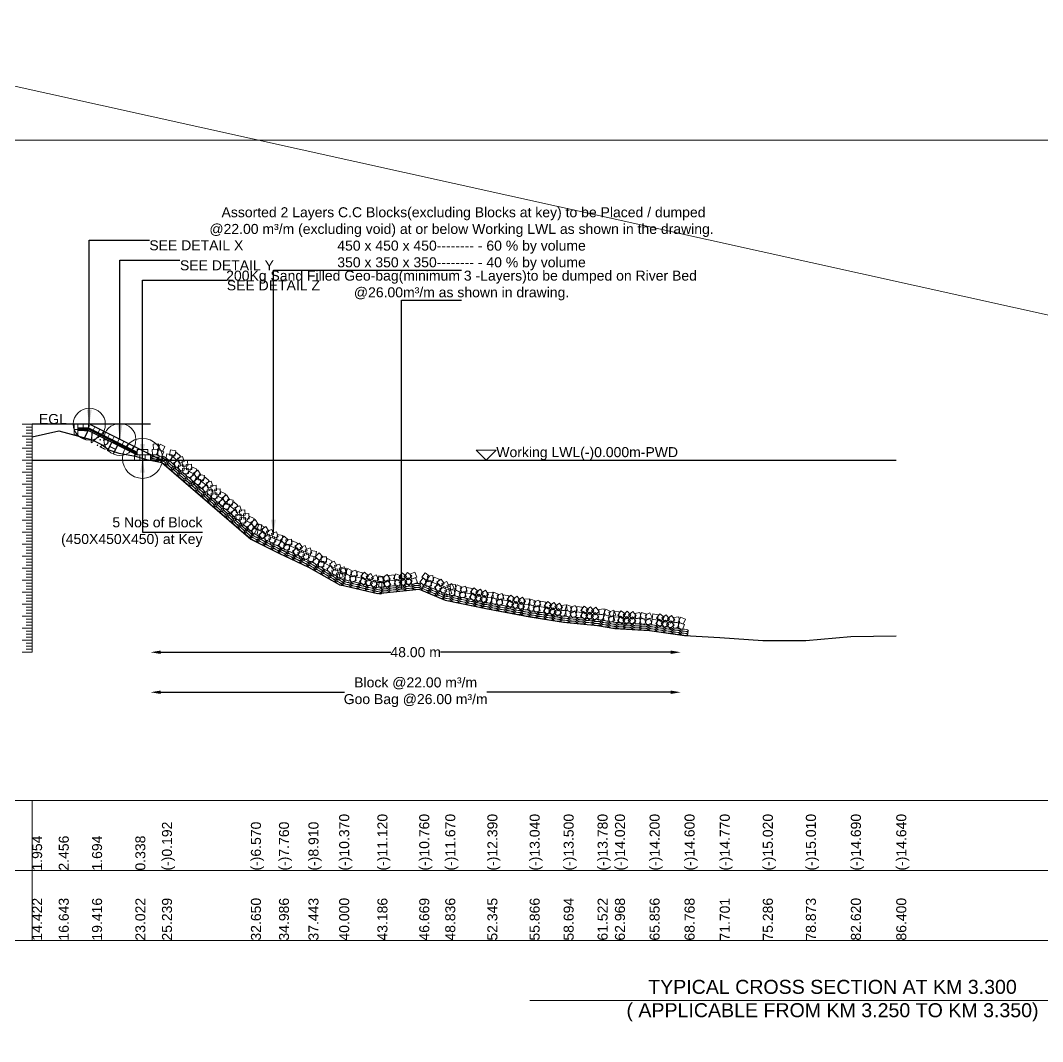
# Model space of a CAD drawing. Header units: inches. Extents: x 66615 to 414904, y -29123 to 90068.
# Drawn here: x 325503 to 330611, y 27950 to 33054 of the extents above; entities that cross this region are included whole.
import ezdxf

# ---------------------------------------------------------------- set-up
doc = ezdxf.new("R2010")
doc.units = ezdxf.units.IN
doc.header["$LTSCALE"] = 7
doc.header["$MEASUREMENT"] = 0
doc.header["$PDMODE"] = 3
for name, color, linetype, lineweight in [('Cross section Data Border', 7, 'Continuous', 9), ('Cross Section Labels', 7, 'Continuous', 9), ('Existing_Bed_Level for Xsection', 7, 'Continuous', 25), ('Long Section Labels', 7, 'Continuous', 9)]:
    doc.layers.add(name, color=color, linetype=linetype, lineweight=lineweight)
doc.styles.get("Standard").update_dxf_attribs({"font": 'arial.ttf'})
doc.dimstyles.new('Appron Lebeling Style', dxfattribs={"dimtxt": 50, "dimasz": 50, "dimexe": 0.18, "dimexo": 0.0625, "dimgap": 0.09, "dimtad": 0, "dimtih": 1, "dimtoh": 1, "dimdec": 4, "dimzin": 0, "dimdsep": 46, "dimtxsty": 'Standard', "dimcen": 0.09, "dimse1": 1, "dimse2": 1, "dimadec": 0, "dimazin": 0, "dimtfac": 1, "dimtdec": 4, "dimtofl": 0, "dimtmove": 0, "dimatfit": 3, "dimfxl": 1, "dimtolj": 1, "dimtzin": 0, "dimarcsym": 0})
doc.dimstyles.get("Standard").update_dxf_attribs({"dimtxt": 0.18, "dimasz": 0.18, "dimexe": 0.18, "dimexo": 0.0625, "dimgap": 0.09, "dimtad": 0, "dimtih": 1, "dimtoh": 1, "dimdec": 4, "dimzin": 0, "dimdsep": 46, "dimtxsty": 'Standard', "dimcen": 0.09, "dimadec": 0, "dimazin": 0, "dimtfac": 1, "dimtdec": 4, "dimtofl": 0, "dimtmove": 0, "dimatfit": 3, "dimfxl": 1, "dimtolj": 1, "dimtzin": 0, "dimarcsym": 0})

# ---------------------------------------------------------------- blocks, each defined once
blk = doc.blocks.new('*D25')
at = {"layer": 'Cross Section Labels', "color": 0, "lineweight": -2, "transparency": 16777216}
for p, q in [((326202.9, 29896.1), (327354.2, 29896.1)), ((328752.7, 29896.1), (327601.4, 29896.1))]:
    blk.add_line(p, q, dxfattribs=at)
at = {"layer": 'Cross Section Labels', "color": 0, "transparency": 16777216}
for points in [[(326202.9, 29904.4), (326202.9, 29887.7), (326152.9, 29896.1)], [(328752.7, 29904.4), (328752.7, 29887.7), (328802.7, 29896.1)]]:
    blk.add_solid(points, dxfattribs=at)
at = {"layer": 'Defpoints', "color": 0, "transparency": 16777216}
for p in [(326152.9, 30856.1), (328802.7, 29982.7), (328802.7, 29896.1)]:
    blk.add_point(p, dxfattribs=at)
at = {"layer": 'Cross Section Labels', "color": 0, "transparency": 16777216, "insert": (327477.8, 29896.1), "char_height": 50, "attachment_point": 5}
blk.add_mtext('\\A1;48.00 m', dxfattribs=at)
blk = doc.blocks.new('*D26')
at = {"layer": 'Cross Section Labels', "color": 0, "lineweight": -2, "transparency": 16777216}
for p, q in [((326202.9, 29696.1), (327122.2, 29696.1)), ((328752.7, 29696.1), (327833.4, 29696.1))]:
    blk.add_line(p, q, dxfattribs=at)
at = {"layer": 'Cross Section Labels', "color": 0, "transparency": 16777216}
for points in [[(326202.9, 29704.4), (326202.9, 29687.7), (326152.9, 29696.1)], [(328752.7, 29704.4), (328752.7, 29687.7), (328802.7, 29696.1)]]:
    blk.add_solid(points, dxfattribs=at)
at = {"layer": 'Defpoints', "color": 0, "transparency": 16777216}
for p in [(326152.9, 30856.1), (328802.7, 29982.7), (328802.7, 29696.1)]:
    blk.add_point(p, dxfattribs=at)
at = {"layer": 'Cross Section Labels', "color": 0, "transparency": 16777216, "insert": (327477.8, 29696.1), "char_height": 50, "attachment_point": 5}
blk.add_mtext('\\A1;Block @22.00 m³/m ^JGoo Bag @26.00 m³/m ', dxfattribs=at)

msp = doc.modelspace()

# ---------------------------------------------------------------- linework, layer by layer
at = {"layer": 'Cross section Data Border'}
msp.add_lwpolyline([(324660.9187, 29154.87399), (330815.55966, 29154.87399), (330815.55966, 28454.87399), (324660.9187, 28454.87399)], close=True, dxfattribs=at)
for points in [[(325560.9187, 29154.87399), (325560.9187, 28454.87399)], [(324660.9187, 28804.87399), (330815.55966, 28804.87399)]]:
    msp.add_lwpolyline(points, dxfattribs=at)
at = {"layer": 'Cross Section Labels'}
for points in [[(324560.9187, 32454.87399), (334560.9187, 32454.87399), (334560.9187, 25383.87399), (324560.9187, 25383.87399)], [(327830.92939, 30856.07399), (327880.92939, 30906.07399), (327780.92939, 30906.07399)]]:
    msp.add_lwpolyline(points, close=True, dxfattribs=at)
msp.add_lwpolyline([(328048.9187, 28154.87399), (329560.9187, 28154.87399), (331072.9187, 28154.87399)], dxfattribs=at)
for centre, radius in [((325846.92939, 31036.07399), 80), ((325999.92939, 30959.57399), 80), ((326112.42939, 30865.07399), 100)]:
    msp.add_circle(centre, radius, dxfattribs=at)
at = {"layer": 'Existing_Bed_Level for Xsection'}
for points in [[(326152.92939, 31036.07399), (325560.9187, 31036.07399)], [(326206.92939, 30856.07399), (325850.73001, 31034.17368), (325846.92939, 31036.07399), (325842.68017, 31036.07399), (325788.68017, 31036.07399)], [(325788.68017, 31018.07399), (325842.68017, 31018.07399), (326085.42939, 30896.69938)], [(325788.68017, 31012.07399), (325841.26376, 31012.07399), (326085.42939, 30889.99118)], [(325788.68017, 31006.07399), (325839.84735, 31006.07399), (326085.42939, 30883.28297)], [(325560.9187, 30973.31399), (325694.18541, 31003.43399), (325860.57566, 30957.71399), (325910.4938, 30933.35399), (325944.10552, 30906.95399), (325993.58485, 30891.35399), (326076.89013, 30876.35399), (326126.80965, 30861.35399), (326209.91793, 30844.55399), (326654.56572, 30461.87399), (326794.72908, 30390.47399), (326942.18382, 30321.47399), (327095.58639, 30233.87399), (327286.72514, 30188.87399), (327495.72925, 30210.47399), (327625.7741, 30155.87399), (327836.28695, 30112.67399), (328047.54105, 30073.67399), (328217.23374, 30046.07399), (328386.92761, 30029.27399), (328473.68115, 30014.87399), (328646.94059, 30004.07399), (328821.64989, 29980.07399), (328997.63242, 29969.87399), (329212.75365, 29954.87399), (329427.98536, 29955.47399), (329652.76301, 29974.67399), (329879.60028, 29977.67399)], [(325560.9187, 30856.07399), (329879.60028, 30856.07399)]]:
    msp.add_lwpolyline(points, dxfattribs=at)
at = {"layer": 'Long Section Labels'}
msp.add_line((66615.45744, 90067.95473), (414903.83709, 12914.81126), dxfattribs=at)
for points in [[(325560.9187, 31036.07399), (325510.9187, 31036.07399)], [(325560.9187, 31021.07399), (325530.9187, 31021.07399)], [(325560.9187, 31006.07399), (325530.9187, 31006.07399)], [(325560.9187, 29896.07399), (325560.9187, 29956.07399), (325560.9187, 30016.07399), (325560.9187, 30076.07399), (325560.9187, 30136.07399), (325560.9187, 30196.07399), (325560.9187, 30256.07399), (325560.9187, 30316.07399), (325560.9187, 30376.07399), (325560.9187, 30436.07399), (325560.9187, 30496.07399), (325560.9187, 30556.07399), (325560.9187, 30616.07399), (325560.9187, 30676.07399), (325560.9187, 30736.07399), (325560.9187, 30796.07399), (325560.9187, 30856.07399), (325560.9187, 30916.07399), (325560.9187, 30976.07399), (325560.9187, 31036.07399)], [(325560.9187, 30976.07399), (325510.9187, 30976.07399)], [(325560.9187, 30991.07399), (325530.9187, 30991.07399)], [(325560.9187, 30961.07399), (325530.9187, 30961.07399)], [(325560.9187, 30916.07399), (325510.9187, 30916.07399)], [(325560.9187, 30946.07399), (325530.9187, 30946.07399)], [(325560.9187, 30931.07399), (325530.9187, 30931.07399)], [(325560.9187, 30856.07399), (325510.9187, 30856.07399)], [(325560.9187, 30901.07399), (325530.9187, 30901.07399)], [(325560.9187, 30886.07399), (325530.9187, 30886.07399)], [(325560.9187, 30871.07399), (325530.9187, 30871.07399)], [(325560.9187, 30841.07399), (325530.9187, 30841.07399)], [(325560.9187, 30826.07399), (325530.9187, 30826.07399)], [(325560.9187, 30811.07399), (325530.9187, 30811.07399)], [(325560.9187, 30796.07399), (325510.9187, 30796.07399)], [(325560.9187, 30781.07399), (325530.9187, 30781.07399)], [(325560.9187, 30766.07399), (325530.9187, 30766.07399)], [(325560.9187, 30751.07399), (325530.9187, 30751.07399)], [(325560.9187, 30736.07399), (325510.9187, 30736.07399)], [(325560.9187, 30721.07399), (325530.9187, 30721.07399)], [(325560.9187, 30706.07399), (325530.9187, 30706.07399)], [(325560.9187, 30676.07399), (325510.9187, 30676.07399)], [(325560.9187, 30691.07399), (325530.9187, 30691.07399)], [(325560.9187, 30661.07399), (325530.9187, 30661.07399)], [(325560.9187, 30616.07399), (325510.9187, 30616.07399)], [(325560.9187, 30646.07399), (325530.9187, 30646.07399)], [(325560.9187, 30631.07399), (325530.9187, 30631.07399)], [(325560.9187, 30601.07399), (325530.9187, 30601.07399)], [(325560.9187, 30556.07399), (325510.9187, 30556.07399)], [(325560.9187, 30586.07399), (325530.9187, 30586.07399)], [(325560.9187, 30571.07399), (325530.9187, 30571.07399)], [(325560.9187, 30496.07399), (325510.9187, 30496.07399)], [(325560.9187, 30541.07399), (325530.9187, 30541.07399)], [(325560.9187, 30526.07399), (325530.9187, 30526.07399)], [(325560.9187, 30511.07399), (325530.9187, 30511.07399)], [(325560.9187, 30481.07399), (325530.9187, 30481.07399)], [(325560.9187, 30466.07399), (325530.9187, 30466.07399)], [(325560.9187, 30451.07399), (325530.9187, 30451.07399)], [(325560.9187, 30436.07399), (325510.9187, 30436.07399)], [(325560.9187, 30421.07399), (325530.9187, 30421.07399)], [(325560.9187, 30406.07399), (325530.9187, 30406.07399)], [(325560.9187, 30376.07399), (325510.9187, 30376.07399)], [(325560.9187, 30391.07399), (325530.9187, 30391.07399)], [(325560.9187, 30361.07399), (325530.9187, 30361.07399)], [(325560.9187, 30346.07399), (325530.9187, 30346.07399)], [(325560.9187, 30316.07399), (325510.9187, 30316.07399)], [(325560.9187, 30331.07399), (325530.9187, 30331.07399)], [(325560.9187, 30301.07399), (325530.9187, 30301.07399)], [(325560.9187, 30256.07399), (325510.9187, 30256.07399)], [(325560.9187, 30286.07399), (325530.9187, 30286.07399)], [(325560.9187, 30271.07399), (325530.9187, 30271.07399)], [(325560.9187, 30241.07399), (325530.9187, 30241.07399)], [(325560.9187, 30196.07399), (325510.9187, 30196.07399)], [(325560.9187, 30226.07399), (325530.9187, 30226.07399)], [(325560.9187, 30211.07399), (325530.9187, 30211.07399)], [(325560.9187, 30181.07399), (325530.9187, 30181.07399)], [(325560.9187, 30166.07399), (325530.9187, 30166.07399)], [(325560.9187, 30151.07399), (325530.9187, 30151.07399)], [(325560.9187, 30136.07399), (325510.9187, 30136.07399)], [(325560.9187, 30121.07399), (325530.9187, 30121.07399)], [(325560.9187, 30106.07399), (325530.9187, 30106.07399)], [(325560.9187, 30091.07399), (325530.9187, 30091.07399)], [(325560.9187, 30076.07399), (325510.9187, 30076.07399)], [(325560.9187, 30061.07399), (325530.9187, 30061.07399)], [(325560.9187, 30046.07399), (325530.9187, 30046.07399)], [(325560.9187, 30016.07399), (325510.9187, 30016.07399)], [(325560.9187, 30031.07399), (325530.9187, 30031.07399)], [(325560.9187, 30001.07399), (325530.9187, 30001.07399)], [(325560.9187, 29986.07399), (325530.9187, 29986.07399)], [(325560.9187, 29956.07399), (325510.9187, 29956.07399)], [(325560.9187, 29971.07399), (325530.9187, 29971.07399)], [(325560.9187, 29941.07399), (325530.9187, 29941.07399)], [(325560.9187, 29896.07399), (325510.9187, 29896.07399)], [(325560.9187, 29926.07399), (325530.9187, 29926.07399)], [(325560.9187, 29911.07399), (325530.9187, 29911.07399)]]:
    msp.add_lwpolyline(points, dxfattribs=at)
for points in [[(325788.68017, 31036.07399), (325770.68017, 31036.07399), (325770.68017, 31009.07399), (325788.68017, 31009.07399)], [(325788.68017, 31009.07399), (325770.68017, 31009.07399), (325770.68017, 30982.07399), (325788.68017, 30982.07399)], [(325815.68017, 31036.07399), (325788.68017, 31036.07399), (325788.68017, 31018.07399), (325815.68017, 31018.07399)], [(325842.68017, 31036.07399), (325815.68017, 31036.07399), (325815.68017, 31018.07399), (325842.68017, 31018.07399)], [(325874.87955, 31022.09892), (325850.73001, 31034.17368), (325842.68017, 31018.07399), (325866.8297, 31005.99923)], [(325899.02908, 31010.02415), (325874.87955, 31022.09892), (325866.8297, 31005.99923), (325890.97924, 30993.92446)], [(325923.17862, 30997.94938), (325899.02908, 31010.02415), (325890.97924, 30993.92446), (325915.12877, 30981.84969)], [(325947.32815, 30985.87461), (325923.17862, 30997.94938), (325915.12877, 30981.84969), (325939.27831, 30969.77493)], [(325971.47768, 30973.79985), (325947.32815, 30985.87461), (325939.27831, 30969.77493), (325963.42784, 30957.70016)], [(325995.62722, 30961.72508), (325971.47768, 30973.79985), (325963.42784, 30957.70016), (325987.57737, 30945.62539)], [(326019.77675, 30949.65031), (325995.62722, 30961.72508), (325987.57737, 30945.62539), (326011.72691, 30933.55062)], [(326043.92629, 30937.57555), (326019.77675, 30949.65031), (326011.72691, 30933.55062), (326035.87644, 30921.47586)], [(326068.07582, 30925.50078), (326043.92629, 30937.57555), (326035.87644, 30921.47586), (326060.02598, 30909.40109)], [(326092.22536, 30913.42601), (326068.07582, 30925.50078), (326060.02598, 30909.40109), (326084.17551, 30897.32632)], [(326112.42939, 30910.07399), (326085.42939, 30910.07399), (326085.42939, 30883.07399), (326112.42939, 30883.07399)], [(326139.42939, 30910.07399), (326112.42939, 30910.07399), (326112.42939, 30883.07399), (326139.42939, 30883.07399)], [(326187.52948, 30910.94218), (326160.58227, 30909.25465), (326162.2698, 30882.30743), (326189.21701, 30883.99497)], [(326192.87921, 30937.40688), (326165.932, 30935.71935), (326167.61953, 30908.77213), (326194.56674, 30910.45967)], [(326219.46323, 30897.3521), (326195.28731, 30909.37396), (326183.26545, 30885.19805), (326207.44136, 30873.17619)], [(326224.81296, 30923.8168), (326200.63704, 30935.83866), (326188.61518, 30911.66275), (326212.79109, 30899.64089)], [(326279.17237, 30903.08392), (326252.64628, 30908.12044), (326247.60977, 30881.59434), (326274.13586, 30876.55783)], [(326098.92939, 30883.07399), (326071.92939, 30883.07399), (326071.92939, 30856.07399), (326098.92939, 30856.07399)], [(326125.92939, 30883.07399), (326098.92939, 30883.07399), (326098.92939, 30856.07399), (326125.92939, 30856.07399)], [(326152.92939, 30883.07399), (326125.92939, 30883.07399), (326125.92939, 30856.07399), (326152.92939, 30856.07399)], [(326261.55983, 30882.61936), (326235.03374, 30887.65587), (326229.99722, 30861.12978), (326256.52332, 30856.09327)], [(326285.28164, 30855.68804), (326264.81708, 30873.30058), (326247.20454, 30852.83602), (326267.6691, 30835.22348)], [(326302.89418, 30876.1526), (326282.42962, 30893.76514), (326264.81708, 30873.30058), (326285.28164, 30855.68804)], [(326303.91348, 30828.37547), (326294.98167, 30853.85532), (326269.50182, 30844.9235), (326278.43364, 30819.44365)], [(326321.52603, 30848.84003), (326312.59421, 30874.31988), (326287.11436, 30865.38806), (326296.04618, 30839.90821)], [(326337.24447, 30853.96717), (326310.31909, 30851.96121), (326312.32505, 30825.03583), (326339.25043, 30827.04179)], [(326319.63192, 30833.50261), (326292.70654, 30831.49665), (326294.7125, 30804.57127), (326321.63788, 30806.57723)], [(326342.11236, 30788.97621), (326340.08496, 30815.89999), (326313.16119, 30813.87258), (326315.18859, 30786.94881)], [(326366.12082, 30790.12043), (326341.79276, 30801.83134), (326330.08185, 30777.50328), (326354.40991, 30765.79237)], [(326359.72491, 30809.44077), (326357.6975, 30836.36455), (326330.77373, 30834.33715), (326332.80113, 30807.41337)], [(326383.73337, 30810.58499), (326359.40531, 30822.2959), (326347.69439, 30797.96784), (326372.02245, 30786.25693)], [(326404.93664, 30783.10999), (326389.73233, 30805.42207), (326367.42025, 30790.21776), (326382.62456, 30767.90568)], [(326387.32409, 30762.64543), (326372.11978, 30784.95751), (326349.8077, 30769.75319), (326365.01201, 30747.44111)], [(326404.81176, 30759.33155), (326378.28567, 30764.36807), (326373.24916, 30737.84198), (326399.77525, 30732.80546)], [(326428.53358, 30732.40023), (326408.06901, 30750.01277), (326390.45647, 30729.54821), (326410.92103, 30711.93567)], [(326422.42431, 30779.79612), (326395.89822, 30784.83263), (326390.8617, 30758.30654), (326417.38779, 30753.27003)], [(326446.14612, 30752.86479), (326425.68156, 30770.47734), (326408.06901, 30750.01277), (326428.53358, 30732.40023)], [(326464.77796, 30725.55223), (326455.84614, 30751.03207), (326430.3663, 30742.10026), (326439.29811, 30716.62041)], [(326447.16542, 30705.08766), (326438.2336, 30730.56751), (326412.75375, 30721.63569), (326421.68557, 30696.15585)], [(326462.88386, 30710.21481), (326435.95848, 30708.20884), (326437.96444, 30681.28346), (326464.88982, 30683.28942)], [(326480.4964, 30730.67937), (326453.57102, 30728.67341), (326455.57698, 30701.74803), (326482.50236, 30703.75399)], [(326502.97684, 30686.15297), (326500.94944, 30713.07674), (326474.02567, 30711.04934), (326476.05307, 30684.12556)], [(326526.9853, 30687.29718), (326502.65724, 30699.0081), (326490.94633, 30674.68004), (326515.27439, 30662.96912)], [(326485.3643, 30665.6884), (326483.3369, 30692.61218), (326456.41312, 30690.58478), (326458.44052, 30663.661)], [(326509.37276, 30666.83262), (326485.0447, 30678.54353), (326473.33379, 30654.21547), (326497.66185, 30642.50456)], [(326530.57603, 30639.35762), (326515.37172, 30661.6697), (326493.05964, 30646.46539), (326508.26395, 30624.15331)], [(326548.18857, 30659.82218), (326532.98426, 30682.13426), (326510.67218, 30666.92995), (326525.87649, 30644.61787)], [(326565.67624, 30656.50831), (326539.15015, 30661.54482), (326534.11364, 30635.01873), (326560.63973, 30629.98222)], [(326548.0637, 30636.04375), (326521.53761, 30641.08026), (326516.50109, 30614.55417), (326543.02719, 30609.51766)], [(326571.78551, 30609.11243), (326551.32095, 30626.72497), (326533.70841, 30606.26041), (326554.17297, 30588.64786)], [(326589.39806, 30629.57699), (326568.93349, 30647.18953), (326551.32095, 30626.72497), (326571.78551, 30609.11243)], [(326590.41735, 30581.79986), (326581.48554, 30607.2797), (326556.00569, 30598.34789), (326564.93751, 30572.86804)], [(326608.0299, 30602.26442), (326599.09808, 30627.74427), (326573.61823, 30618.81245), (326582.55005, 30593.3326)], [(326623.74834, 30607.39156), (326596.82296, 30605.3856), (326598.82892, 30578.46022), (326625.7543, 30580.46618)], [(326606.13579, 30586.927), (326579.21041, 30584.92104), (326581.21637, 30557.99566), (326608.14175, 30560.00162)], [(326628.61623, 30542.4006), (326626.58883, 30569.32437), (326599.66506, 30567.29697), (326601.69246, 30540.3732)], [(326652.62469, 30543.54482), (326628.29663, 30555.25573), (326616.58572, 30530.92767), (326640.91378, 30519.21675)], [(326646.22878, 30562.86516), (326644.20138, 30589.78894), (326617.2776, 30587.76153), (326619.305, 30560.83776)], [(326670.23724, 30564.00938), (326645.90918, 30575.72029), (326634.19826, 30551.39223), (326658.52633, 30539.68132)], [(326691.44051, 30536.53438), (326676.2362, 30558.84646), (326653.92412, 30543.64214), (326669.12843, 30521.33006)], [(326673.82796, 30516.06981), (326658.62365, 30538.38189), (326636.31157, 30523.17758), (326651.51589, 30500.8655)], [(326691.31563, 30512.75594), (326664.78954, 30517.79246), (326659.75303, 30491.26636), (326686.27912, 30486.22985)], [(326707.63016, 30499.48553), (326683.57182, 30511.74098), (326671.31636, 30487.68264), (326695.3747, 30475.42719)], [(326708.92818, 30533.22051), (326682.40209, 30538.25702), (326677.36557, 30511.73093), (326703.89166, 30506.69441)], [(326719.88561, 30523.54387), (326695.82727, 30535.79933), (326683.57182, 30511.74098), (326707.63016, 30499.48553)], [(326732.20903, 30477.37216), (326717.48807, 30500.00606), (326694.85417, 30485.2851), (326709.57514, 30462.6512)], [(326744.46449, 30501.43051), (326729.74352, 30524.0644), (326707.10963, 30509.34344), (326721.83059, 30486.70954)], [(326758.51809, 30510.13988), (326732.83703, 30501.80421), (326741.17271, 30476.12315), (326766.85376, 30484.45883)], [(326790.91901, 30472.21692), (326782.56288, 30497.89133), (326756.88848, 30489.5352), (326765.2446, 30463.8608)], [(326746.26263, 30486.08154), (326720.58158, 30477.74586), (326728.91726, 30452.06481), (326754.59831, 30460.40049)], [(326778.66355, 30448.15858), (326770.30743, 30473.83299), (326744.63302, 30465.47686), (326752.98915, 30439.80246)], [(326801.71535, 30454.96519), (326775.30371, 30460.57099), (326769.6979, 30434.15935), (326796.10955, 30428.55354)], [(326813.97081, 30479.02353), (326787.55916, 30484.62933), (326781.95336, 30458.21769), (326808.365, 30452.61188)], [(326828.83079, 30433.30399), (326808.76779, 30451.37264), (326790.69915, 30431.30963), (326810.76215, 30413.24099)], [(326841.08625, 30457.36234), (326821.02324, 30475.43098), (326802.9546, 30455.36797), (326823.01761, 30437.29933)], [(326856.55544, 30460.39949), (326829.65367, 30458.09844), (326831.95472, 30431.19667), (326858.85649, 30433.49772)], [(326886.65932, 30440.86036), (326862.20432, 30452.30384), (326850.76084, 30427.84884), (326875.21584, 30416.40537)], [(326845.11197, 30435.94449), (326818.2102, 30433.64344), (326820.51125, 30406.74167), (326847.41302, 30409.04272)], [(326875.21584, 30416.40537), (326850.76084, 30427.84884), (326839.31737, 30403.39385), (326863.77236, 30391.95037)], [(326900.52097, 30395.12692), (326885.05081, 30417.2555), (326862.92223, 30401.78534), (326878.39239, 30379.65676)], [(326911.96445, 30419.58192), (326896.49428, 30441.7105), (326874.3657, 30426.24034), (326889.83587, 30404.11176)], [(326914.27524, 30404.30173), (326888.88753, 30395.1113), (326898.07795, 30369.72359), (326923.46567, 30378.91401)], [(326925.71872, 30428.75672), (326900.331, 30419.5663), (326909.52143, 30394.17858), (326934.90914, 30403.36901)], [(326947.92711, 30367.48431), (326938.71647, 30392.8647), (326913.33608, 30383.65405), (326922.54672, 30358.27367)], [(326959.37058, 30391.9393), (326950.15994, 30417.31969), (326924.77956, 30408.10905), (326933.9902, 30382.72866)], [(326982.18169, 30399.51353), (326955.59724, 30404.23232), (326950.87844, 30377.64788), (326977.46289, 30372.92908)], [(326970.73821, 30375.05853), (326944.15376, 30379.77733), (326939.43497, 30353.19288), (326966.01942, 30348.47408)], [(327001.0411, 30349.63653), (326981.86274, 30368.64154), (326962.85773, 30349.46318), (326982.0361, 30330.45817)], [(327014.4301, 30373.08296), (326995.25174, 30392.08796), (326976.24673, 30372.9096), (326995.4251, 30353.90459)], [(327018.83981, 30349.71666), (326991.84004, 30349.60483), (326991.95187, 30322.60506), (327018.95164, 30322.71689)], [(327032.22881, 30373.16308), (327005.22904, 30373.05125), (327005.34087, 30346.05148), (327032.34064, 30346.16331)], [(327060.64897, 30351.247), (327037.20255, 30364.63599), (327023.81355, 30341.18957), (327047.25997, 30327.80057)], [(327084.14515, 30327.98648), (327070.52049, 30351.29675), (327047.21022, 30337.67209), (327060.83488, 30314.36182)], [(327047.25997, 30327.80057), (327023.81355, 30341.18957), (327010.42455, 30317.74315), (327033.87098, 30304.35415)], [(327070.75615, 30304.54006), (327057.13149, 30327.85033), (327033.82122, 30314.22567), (327047.44588, 30290.9154)], [(327085.20916, 30312.56922), (327059.15976, 30305.46792), (327066.26106, 30279.41851), (327092.31046, 30286.51981)], [(327098.59816, 30336.01564), (327072.54875, 30328.91434), (327079.65006, 30302.86493), (327105.69946, 30309.96624)], [(327115.76443, 30273.14402), (327108.64238, 30299.18776), (327082.59864, 30292.06572), (327089.72068, 30266.02197)], [(327129.15342, 30296.59044), (327122.03138, 30322.63418), (327095.98764, 30315.51214), (327103.10968, 30289.4684)], [(327130.75657, 30315.62579), (327103.76935, 30314.79488), (327104.60027, 30287.80767), (327131.58748, 30288.63858)], [(327162.24263, 30301.02845), (327138.46068, 30313.812), (327125.67713, 30290.03006), (327149.45907, 30277.24651)], [(327179.28737, 30306.15456), (327153.42857, 30298.38782), (327161.19531, 30272.52901), (327187.05411, 30280.29575)], [(327212.75727, 30293.20131), (327186.47581, 30299.38878), (327180.28833, 30273.10732), (327206.56979, 30266.91985)], [(327241.88687, 30277.56198), (327222.20912, 30296.04944), (327203.72166, 30276.37169), (327223.39941, 30257.88423)], [(327410.3456, 30292.32209), (327393.30917, 30271.37549), (327414.25576, 30254.33905), (327431.2922, 30275.28565)], [(327458.14759, 30278.07636), (327437.18744, 30295.09611), (327420.16769, 30274.13596), (327441.12784, 30257.11621)], [(327473.80677, 30296.3111), (327448.58525, 30286.67393), (327458.22242, 30261.45241), (327483.44394, 30271.08958)], [(327546.32034, 30276.69512), (327524.98236, 30293.23871), (327508.43877, 30271.90073), (327529.77675, 30255.35714)], [(327124.56909, 30289.34433), (327097.58188, 30288.51342), (327098.4128, 30261.5262), (327125.40001, 30262.35712)], [(327156.05515, 30274.74699), (327132.27321, 30287.53054), (327119.48966, 30263.7486), (327143.2716, 30250.96505)], [(327173.0999, 30279.8731), (327147.2411, 30272.10636), (327155.00784, 30246.24755), (327180.86664, 30254.01429)], [(327206.56979, 30266.91985), (327180.28833, 30273.10732), (327174.10086, 30246.82586), (327200.38232, 30240.63838)], [(327235.69939, 30251.28052), (327216.02164, 30269.76798), (327197.53418, 30250.09023), (327217.21193, 30231.60277)], [(327247.28085, 30263.07996), (327224.31619, 30248.88051), (327238.51565, 30225.91585), (327261.48031, 30240.1153)], [(327253.46833, 30289.36142), (327230.50367, 30275.16197), (327244.70312, 30252.19731), (327267.66778, 30266.39676)], [(327287.76525, 30233.94263), (327273.54751, 30256.89597), (327250.59417, 30242.67824), (327264.81191, 30219.72489)], [(327293.95272, 30260.22409), (327279.73499, 30283.17743), (327256.78164, 30268.9597), (327270.99938, 30246.00635)], [(327308.53932, 30246.03203), (327281.55211, 30245.20111), (327282.38302, 30218.2139), (327309.37024, 30219.04481)], [(327314.72679, 30272.31349), (327287.73958, 30271.48257), (327288.5705, 30244.49536), (327315.55771, 30245.32627)], [(327320.34024, 30273.42016), (327293.6809, 30277.69558), (327289.40547, 30251.03624), (327316.06482, 30246.76081)], [(327323.11584, 30246.5632), (327296.45649, 30250.83863), (327292.18107, 30224.17928), (327318.84041, 30219.90386)], [(327334.7605, 30283.85359), (327312.88002, 30268.03448), (327328.69913, 30246.15399), (327350.57961, 30261.97311)], [(327337.53609, 30256.99664), (327315.65561, 30241.17752), (327331.47472, 30219.29704), (327353.35521, 30235.11615)], [(327370.62745, 30282.59566), (327343.7705, 30279.82007), (327346.54609, 30252.96311), (327373.40305, 30255.7387)], [(327373.40305, 30255.7387), (327346.54609, 30252.96311), (327349.32168, 30226.10615), (327376.17864, 30228.88175)], [(327403.27532, 30277.37658), (327378.62212, 30288.38657), (327367.61213, 30263.73337), (327392.26533, 30252.72339)], [(327406.05091, 30250.51963), (327381.39771, 30261.52961), (327370.38773, 30236.87641), (327395.04093, 30225.86643)], [(327413.1212, 30265.46513), (327396.08476, 30244.51853), (327417.03135, 30227.4821), (327434.06779, 30248.42869)], [(327460.92318, 30251.21941), (327439.96303, 30268.23916), (327422.94328, 30247.279), (327443.90343, 30230.25925)], [(327476.58236, 30269.45414), (327451.36084, 30259.81697), (327460.99801, 30234.59546), (327486.21953, 30244.23262)], [(327535.86813, 30251.80032), (327514.53015, 30268.34391), (327497.98655, 30247.00593), (327519.32454, 30230.46233)], [(327553.52624, 30254.03448), (327526.73857, 30250.655), (327530.11805, 30223.86734), (327556.90572, 30227.24682)], [(327563.97845, 30278.92929), (327537.19078, 30275.54981), (327540.57027, 30248.76214), (327567.35793, 30252.14162)], [(327584.39046, 30235.72), (327559.49565, 30246.17221), (327549.04344, 30221.2774), (327573.93825, 30210.82519)], [(327594.84267, 30260.6148), (327569.94787, 30271.06701), (327559.49565, 30246.17221), (327584.39046, 30235.72)], [(327620.98186, 30240.36969), (327604.63557, 30261.85919), (327583.14607, 30245.51289), (327599.49237, 30224.02339)], [(327634.35661, 30250.08942), (327609.35843, 30239.88692), (327619.56093, 30214.88874), (327644.55911, 30225.09124)], [(327669.4598, 30214.65305), (327659.2374, 30239.64309), (327634.24735, 30229.42069), (327644.46976, 30204.43064)], [(327610.52965, 30215.47489), (327594.18336, 30236.96439), (327572.69386, 30220.61809), (327589.04015, 30199.12859)], [(327623.9044, 30225.19462), (327598.90622, 30214.99211), (327609.10872, 30189.99394), (327634.1069, 30200.19644)], [(327659.00759, 30189.75824), (327648.78518, 30214.74829), (327623.79514, 30204.52588), (327634.01754, 30179.53584)], [(327672.22517, 30208.24119), (327645.27311, 30206.63303), (327646.88127, 30179.68096), (327673.83334, 30181.28913)], [(327677.65282, 30234.69002), (327650.70076, 30233.08186), (327652.30892, 30206.12979), (327679.26099, 30207.73796)], [(327704.11876, 30194.55713), (327679.97836, 30206.65014), (327667.88535, 30182.50973), (327692.02575, 30170.41672)], [(327709.54641, 30221.00596), (327685.406, 30233.09897), (327673.31299, 30208.95856), (327697.4534, 30196.86555)], [(327721.00873, 30200.17222), (327695.38445, 30191.66363), (327703.89304, 30166.03935), (327729.51732, 30174.54794)], [(327726.43638, 30226.62105), (327700.81209, 30218.11246), (327709.32069, 30192.48818), (327734.94497, 30200.99677)], [(327754.83795, 30188.18873), (327728.38912, 30193.61638), (327722.96148, 30167.16754), (327749.41031, 30161.7399)], [(327760.2656, 30214.63756), (327733.81677, 30220.06521), (327728.38912, 30193.61638), (327754.83795, 30188.18873)], [(327784.40608, 30173.39522), (327764.20382, 30191.30802), (327746.29101, 30171.10576), (327766.49328, 30153.19296)], [(327789.83373, 30199.84405), (327769.63146, 30217.75685), (327751.71866, 30197.55459), (327771.92093, 30179.64179)], [(327801.0704, 30211.97229), (327778.52441, 30197.11704), (327793.37965, 30174.57105), (327815.92564, 30189.4263)], [(327842.37753, 30184.01355), (327827.50433, 30206.5477), (327804.97018, 30191.6745), (327819.84338, 30169.14035)], [(327862.79464, 30196.69649), (327835.84257, 30195.08833), (327837.45074, 30168.13626), (327864.4028, 30169.74443)], [(327893.28083, 30184.15757), (327868.90518, 30195.76912), (327857.29363, 30171.39348), (327881.66928, 30159.78193)], [(327910.05603, 30190.10675), (327884.60565, 30181.09131), (327893.6211, 30155.64093), (327919.07148, 30164.65637)], [(327795.64275, 30185.52346), (327773.09676, 30170.66821), (327787.952, 30148.12222), (327810.498, 30162.97747)], [(327836.94988, 30157.56472), (327822.07669, 30180.09887), (327799.54253, 30165.22567), (327814.41573, 30142.69152)], [(327857.36699, 30170.24766), (327830.41492, 30168.6395), (327832.02309, 30141.68743), (327858.97515, 30143.2956)], [(327888.37914, 30157.60624), (327864.00349, 30169.21779), (327852.39194, 30144.84215), (327876.76759, 30133.2306)], [(327905.15434, 30163.55541), (327879.70396, 30154.53997), (327888.71941, 30129.08959), (327914.16979, 30138.10503)], [(327939.21472, 30152.24564), (327912.66339, 30157.14733), (327907.7617, 30130.59599), (327934.31303, 30125.6943)], [(327944.11641, 30178.79697), (327917.56508, 30183.69866), (327912.66339, 30157.14733), (327939.21472, 30152.24564)], [(327969.07061, 30138.04183), (327948.51684, 30155.55019), (327931.00848, 30134.99641), (327951.56226, 30117.48806)], [(327973.9723, 30164.59317), (327953.41853, 30182.10152), (327935.91017, 30161.54775), (327956.46395, 30144.0394)], [(327980.06438, 30150.39068), (327957.81764, 30135.09093), (327973.11739, 30112.84418), (327995.36413, 30128.14394)], [(327984.96607, 30176.94202), (327962.71933, 30161.64226), (327978.01908, 30139.39552), (328000.26582, 30154.69528)], [(328021.91823, 30123.2572), (328006.60076, 30145.49175), (327984.36621, 30130.17429), (327999.68368, 30107.93973)], [(328026.81992, 30149.80854), (328011.50245, 30172.04309), (327989.2679, 30156.72562), (328004.58537, 30134.49107)], [(328046.98131, 30162.89417), (328020.06646, 30160.75145), (328022.20918, 30133.83661), (328049.12403, 30135.97933)], [(328077.50904, 30150.50211), (328052.89138, 30161.59134), (328041.80215, 30136.97369), (328066.41981, 30125.88446)], [(328094.1536, 30156.80758), (328068.90121, 30147.25159), (328078.4572, 30121.9992), (328103.70958, 30131.55519)], [(328128.44736, 30146.22653), (328101.79755, 30150.56104), (328097.46304, 30123.91124), (328124.11285, 30119.57673)], [(328158.59928, 30132.66247), (328137.6769, 30149.72865), (328120.61073, 30128.80627), (328141.5331, 30111.7401)], [(328169.32727, 30145.2429), (328147.41177, 30129.47233), (328163.18234, 30107.55683), (328185.09784, 30123.3274)], [(328211.75009, 30119.0079), (328195.96207, 30140.91083), (328174.05913, 30125.12281), (328189.84715, 30103.21988)], [(328042.07962, 30136.34283), (328015.16477, 30134.20011), (328017.30749, 30107.28527), (328044.22234, 30109.42799)], [(328073.17453, 30123.85231), (328048.55687, 30134.94154), (328037.46764, 30110.32389), (328062.0853, 30099.23466)], [(328089.81909, 30130.15778), (328064.5667, 30120.60179), (328074.12269, 30095.3494), (328099.37507, 30104.90539)], [(328124.11285, 30119.57673), (328097.46304, 30123.91124), (328093.12853, 30097.26143), (328119.77834, 30092.92692)], [(328154.26477, 30106.01267), (328133.34239, 30123.07884), (328116.27622, 30102.15647), (328137.1986, 30085.0903)], [(328164.99276, 30118.59309), (328143.07726, 30102.82252), (328158.84783, 30080.90703), (328180.76333, 30096.6776)], [(328207.41558, 30092.35809), (328191.62756, 30114.26103), (328169.72463, 30098.47301), (328185.51264, 30076.57007)], [(328227.2934, 30105.87059), (328200.43036, 30103.15454), (328203.14641, 30076.29149), (328230.00945, 30079.00755)], [(328231.62791, 30132.52039), (328204.76487, 30129.80434), (328207.48092, 30102.9413), (328234.34396, 30105.65735)], [(328256.67458, 30096.07415), (328231.41184, 30105.60274), (328221.88325, 30080.34), (328247.14599, 30070.81141)], [(328259.33463, 30122.94279), (328234.07189, 30132.47139), (328224.5433, 30107.20865), (328249.80604, 30097.68006)], [(328272.89241, 30103.4078), (328248.28679, 30092.29187), (328259.40272, 30067.68626), (328284.00833, 30078.80219)], [(328275.55245, 30130.27645), (328250.94684, 30119.16052), (328262.06276, 30094.55491), (328286.66838, 30105.67083)], [(328307.78056, 30094.99129), (328280.91191, 30097.65133), (328278.25186, 30070.78268), (328305.12051, 30068.12264)], [(328310.4406, 30121.85993), (328283.57195, 30124.51998), (328280.91191, 30097.65133), (328307.78056, 30094.99129)], [(328338.72145, 30083.33868), (328316.77312, 30099.06353), (328301.04827, 30077.1152), (328322.9966, 30061.39035)], [(328341.38149, 30110.20733), (328319.43316, 30125.93218), (328303.70831, 30103.98385), (328325.65664, 30088.259)], [(328348.642, 30096.56515), (328327.75525, 30079.4554), (328344.865, 30058.56864), (328365.75175, 30075.6784)], [(328351.30205, 30123.43379), (328330.4153, 30106.32404), (328347.52505, 30085.43729), (328368.4118, 30102.54704)], [(328392.6219, 30073.03348), (328375.49552, 30093.9066), (328354.6224, 30076.78022), (328371.74878, 30055.9071)], [(328395.28194, 30099.90213), (328378.15556, 30120.77525), (328357.28244, 30103.64887), (328374.40882, 30082.77575)], [(328415.40887, 30086.01207), (328388.53713, 30083.38341), (328391.16579, 30056.51168), (328418.03753, 30059.14034)], [(328419.83004, 30112.64764), (328392.9583, 30110.01898), (328395.58696, 30083.14724), (328422.4587, 30085.7759)], [(328452.21942, 30100.18238), (328427.63796, 30111.35162), (328416.46871, 30086.77016), (328441.05017, 30075.60092)], [(328468.8844, 30106.43367), (328443.60106, 30096.95987), (328453.07486, 30071.67653), (328478.3582, 30081.15033)], [(328494.73675, 30098.32571), (328467.78905, 30100.00547), (328466.10928, 30073.05778), (328493.05698, 30071.37801)], [(328526.08148, 30087.80765), (328503.57504, 30102.72275), (328488.65994, 30080.2163), (328511.16639, 30065.30121)], [(328535.51377, 30101.38664), (328515.26398, 30083.52757), (328533.12305, 30063.27779), (328553.37283, 30081.13685)], [(328580.32148, 30079.47226), (328562.44629, 30099.70782), (328542.21074, 30081.83263), (328560.08592, 30061.59708)], [(328598.7667, 30094.88294), (328572.30355, 30089.52558), (328577.6609, 30063.06242), (328604.12406, 30068.41978)], [(328632.25912, 30085.7883), (328606.66612, 30094.39054), (328598.06388, 30068.79754), (328623.65688, 30060.1953)], [(328648.19911, 30093.70771), (328624.01464, 30081.70306), (328636.01929, 30057.51859), (328660.20376, 30069.52325)], [(328689.39078, 30083.63707), (328662.64199, 30087.31158), (328658.96748, 30060.56279), (328685.71627, 30056.88828)], [(328719.86874, 30070.82239), (328698.53095, 30087.36623), (328681.98711, 30066.02844), (328703.3249, 30049.4846)], [(328447.79825, 30073.54681), (328423.21679, 30084.71606), (328412.04755, 30060.1346), (328436.629, 30048.96536)], [(328464.46323, 30079.7981), (328439.17989, 30070.3243), (328448.65369, 30045.04097), (328473.93703, 30054.51477)], [(328493.05698, 30071.37801), (328466.10928, 30073.05778), (328464.42952, 30046.11008), (328491.37722, 30044.43031)], [(328524.40172, 30060.85995), (328501.89527, 30075.77505), (328486.98018, 30053.26861), (328509.48662, 30038.35351)], [(328533.834, 30074.43894), (328513.58422, 30056.57988), (328531.44328, 30036.33009), (328551.69307, 30054.18916)], [(328578.64171, 30052.52456), (328560.76653, 30072.76012), (328540.53097, 30054.88494), (328558.40616, 30034.64938)], [(328597.08694, 30067.93524), (328570.62378, 30062.57789), (328575.98114, 30036.11473), (328602.4443, 30041.47209)], [(328630.57935, 30058.8406), (328604.98636, 30067.44284), (328596.38412, 30041.84984), (328621.97711, 30033.2476)], [(328646.51934, 30066.76001), (328622.33488, 30054.75536), (328634.33953, 30030.5709), (328658.52399, 30042.57555)], [(328685.71627, 30056.88828), (328658.96748, 30060.56279), (328655.29297, 30033.81399), (328682.04176, 30030.13948)], [(328716.19423, 30044.0736), (328694.85644, 30060.61744), (328678.3126, 30039.27965), (328699.65039, 30022.73581)], [(328726.60801, 30056.91533), (328705.08899, 30040.60792), (328721.39641, 30019.0889), (328742.91543, 30035.39631)], [(328730.28252, 30083.66413), (328708.7635, 30067.35671), (328725.07092, 30045.83769), (328746.58994, 30062.14511)], [(328769.66629, 30031.73687), (328753.34174, 30053.24289), (328731.83572, 30036.91834), (328748.16026, 30015.41232)], [(328773.3408, 30058.48566), (328757.01625, 30079.99169), (328735.51023, 30063.66714), (328751.83477, 30042.16111)], [(328789.20407, 30045.73653), (328762.41636, 30042.35736), (328765.79553, 30015.56966), (328792.58323, 30018.94883)], [(328792.87858, 30072.48533), (328766.09087, 30069.10616), (328769.47004, 30042.31845), (328796.25774, 30045.69762)], [(328821.9294, 30034.182), (328797.04518, 30044.65939), (328786.56779, 30019.77517), (328811.452, 30009.29778)], [(328825.60391, 30060.93079), (328800.71969, 30071.40818), (328790.2423, 30046.52397), (328815.12651, 30036.04657)]]:
    msp.add_lwpolyline(points, close=True, dxfattribs=at)
for centre, major_axis in [((326173.51201, 30857.11646), (19.57212, -3.95642)), ((326175.53302, 30867.11423), (19.57212, -3.95642)), ((326177.55403, 30877.11201), (19.57212, -3.95642)), ((326214.58082, 30847.26964), (15.13468, -13.02545)), ((326221.23445, 30855.0007), (15.13468, -13.02545)), ((326227.88808, 30862.73176), (15.13468, -13.02545)), ((326244.85018, 30821.21874), (15.13468, -13.02545)), ((326251.50381, 30828.94979), (15.13468, -13.02545)), ((326258.15744, 30836.68085), (15.13468, -13.02545)), ((326275.11954, 30795.16783), (15.13468, -13.02545)), ((326281.77317, 30802.89888), (15.13468, -13.02545)), ((326288.4268, 30810.62994), (15.13468, -13.02545)), ((326305.38891, 30769.11692), (15.13468, -13.02545)), ((326312.04253, 30776.84797), (15.13468, -13.02545)), ((326318.69616, 30784.57903), (15.13468, -13.02545)), ((326335.65827, 30743.06601), (15.13468, -13.02545)), ((326342.31189, 30750.79706), (15.13468, -13.02545)), ((326348.96552, 30758.52812), (15.13468, -13.02545)), ((326365.92763, 30717.0151), (15.13468, -13.02545)), ((326372.58126, 30724.74616), (15.13468, -13.02545)), ((326379.23488, 30732.47721), (15.13468, -13.02545)), ((326396.19699, 30690.96419), (15.13468, -13.02545)), ((326402.85062, 30698.69525), (15.13468, -13.02545)), ((326409.50424, 30706.4263), (15.13468, -13.02545)), ((326426.46635, 30664.91328), (15.13468, -13.02545)), ((326433.11998, 30672.64434), (15.13468, -13.02545)), ((326439.77361, 30680.37539), (15.13468, -13.02545)), ((326456.73571, 30638.86237), (15.13468, -13.02545)), ((326463.38934, 30646.59343), (15.13468, -13.02545)), ((326470.04297, 30654.32449), (15.13468, -13.02545)), ((326487.00507, 30612.81146), (15.13468, -13.02545)), ((326493.6587, 30620.54252), (15.13468, -13.02545)), ((326500.31233, 30628.27358), (15.13468, -13.02545)), ((326517.27443, 30586.76055), (15.13468, -13.02545)), ((326523.92806, 30594.49161), (15.13468, -13.02545)), ((326530.58169, 30602.22267), (15.13468, -13.02545)), ((326547.5438, 30560.70964), (15.13468, -13.02545)), ((326554.19742, 30568.4407), (15.13468, -13.02545)), ((326560.85105, 30576.17176), (15.13468, -13.02545)), ((326577.81316, 30534.65874), (15.13468, -13.02545)), ((326584.46678, 30542.38979), (15.13468, -13.02545)), ((326591.12041, 30550.12085), (15.13468, -13.02545)), ((326608.08252, 30508.60783), (15.13468, -13.02545)), ((326614.73615, 30516.33888), (15.13468, -13.02545)), ((326621.38977, 30524.06994), (15.13468, -13.02545)), ((326638.35188, 30482.55692), (15.13468, -13.02545)), ((326645.00551, 30490.28797), (15.13468, -13.02545)), ((326651.65913, 30498.01903), (15.13468, -13.02545)), ((326669.49341, 30459.99333), (17.79248, -9.06359)), ((326674.12325, 30469.08204), (17.79248, -9.06359)), ((326678.75309, 30478.17074), (17.79248, -9.06359)), ((326705.07837, 30441.86615), (17.79248, -9.06359)), ((326709.70821, 30450.95486), (17.79248, -9.06359)), ((326714.33805, 30460.04356), (17.79248, -9.06359)), ((326745.29317, 30432.82768), (17.79248, -9.06359)), ((326749.92301, 30441.91639), (17.79248, -9.06359)), ((326740.66334, 30423.73897), (17.79248, -9.06359)), ((326776.2483, 30405.61179), (17.79248, -9.06359)), ((326780.87814, 30414.7005), (17.79248, -9.06359)), ((326785.50797, 30423.78921), (17.79248, -9.06359)), ((326811.92372, 30388.05868), (18.08583, -8.46309)), ((326816.24681, 30397.29723), (18.08583, -8.46309)), ((326820.5699, 30406.53579), (18.08583, -8.46309)), ((326856.74156, 30389.60962), (18.08583, -8.46309)), ((326848.09538, 30371.13251), (18.08583, -8.46309)), ((326852.41847, 30380.37106), (18.08583, -8.46309)), ((326884.26703, 30354.20634), (18.08583, -8.46309)), ((326888.59012, 30363.44489), (18.08583, -8.46309)), ((326892.91322, 30372.68345), (18.08583, -8.46309)), ((326920.43869, 30337.28016), (18.08583, -8.46309)), ((326924.76178, 30346.51872), (18.08583, -8.46309)), ((326929.08487, 30355.75727), (18.08583, -8.46309)), ((326966.58813, 30336.90282), (17.33993, -9.90191)), ((326956.472, 30319.18774), (17.33993, -9.90191)), ((326961.53007, 30328.04528), (17.33993, -9.90191)), ((326991.15187, 30299.38393), (17.33993, -9.90191)), ((326996.20993, 30308.24146), (17.33993, -9.90191)), ((327001.268, 30317.099), (17.33993, -9.90191)), ((327025.83173, 30279.58011), (17.33993, -9.90191)), ((327030.8898, 30288.43765), (17.33993, -9.90191)), ((327035.94786, 30297.29519), (17.33993, -9.90191)), ((327060.5116, 30259.7763), (17.33993, -9.90191)), ((327065.56966, 30268.63383), (17.33993, -9.90191)), ((327070.62773, 30277.49137), (17.33993, -9.90191)), ((327095.19146, 30239.97248), (17.33993, -9.90191)), ((327100.24953, 30248.83002), (17.33993, -9.90191)), ((327105.30759, 30257.68756), (17.33993, -9.90191)), ((327134.68831, 30240.38649), (19.4366, -4.57598)), ((327137.0258, 30250.31504), (19.4366, -4.57598)), ((327175.899, 30241.16308), (19.4366, -4.57598)), ((327214.7722, 30232.01112), (19.4366, -4.57598)), ((327482.6745, 30234.76064), (19.86221, 2.0527)), ((327132.35082, 30230.45794), (19.4366, -4.57598)), ((327171.22402, 30221.30598), (19.4366, -4.57598)), ((327173.56151, 30231.23453), (19.4366, -4.57598)), ((327210.09722, 30212.15402), (19.4366, -4.57598)), ((327212.43471, 30222.08257), (19.4366, -4.57598)), ((327248.97042, 30203.00206), (19.4366, -4.57598)), ((327251.30791, 30212.93061), (19.4366, -4.57598)), ((327253.6454, 30222.85917), (19.4366, -4.57598)), ((327287.84362, 30193.8501), (19.4366, -4.57598)), ((327290.18111, 30203.77865), (19.4366, -4.57598)), ((327292.5186, 30213.70721), (19.4366, -4.57598)), ((327323.77681, 30218.339), (19.86221, 2.0527)), ((327324.82537, 30208.19304), (19.86221, 2.0527)), ((327325.87392, 30198.04708), (19.86221, 2.0527)), ((327363.50123, 30222.44441), (19.86221, 2.0527)), ((327364.54979, 30212.29845), (19.86221, 2.0527)), ((327365.59834, 30202.15249), (19.86221, 2.0527)), ((327403.22565, 30226.54982), (19.86221, 2.0527)), ((327404.27421, 30216.40386), (19.86221, 2.0527)), ((327405.32277, 30206.2579), (19.86221, 2.0527)), ((327442.95007, 30230.65523), (19.86221, 2.0527)), ((327443.99863, 30220.50927), (19.86221, 2.0527)), ((327445.04719, 30210.36331), (19.86221, 2.0527)), ((327483.72305, 30224.61468), (19.86221, 2.0527)), ((327484.77161, 30214.46872), (19.86221, 2.0527)), ((327524.85463, 30203.77683), (18.41109, -7.72999)), ((327528.80325, 30213.18153), (18.41109, -7.72999)), ((327532.75186, 30222.58623), (18.41109, -7.72999)), ((327561.67681, 30188.31684), (18.41109, -7.72999)), ((327565.62543, 30197.72155), (18.41109, -7.72999)), ((327569.57404, 30207.12625), (18.41109, -7.72999)), ((327602.44761, 30182.26157), (18.41109, -7.72999)), ((327606.39622, 30191.66627), (18.41109, -7.72999)), ((327598.49899, 30172.85686), (18.41109, -7.72999)), ((327634.84481, 30159.21884), (19.56038, -4.01405)), ((327636.89526, 30169.21062), (19.56038, -4.01405)), ((327638.9457, 30179.2024), (19.56038, -4.01405)), ((327673.96557, 30151.19075), (19.56038, -4.01405)), ((327676.01602, 30161.18253), (19.56038, -4.01405)), ((327678.06646, 30171.17431), (19.56038, -4.01405)), ((327713.08633, 30143.16266), (19.56038, -4.01405)), ((327715.13678, 30153.15444), (19.56038, -4.01405)), ((327717.18722, 30163.14622), (19.56038, -4.01405)), ((327752.20709, 30135.13456), (19.56038, -4.01405)), ((327754.25754, 30145.12634), (19.56038, -4.01405)), ((327756.30798, 30155.11812), (19.56038, -4.01405)), ((327793.37829, 30137.09825), (19.56038, -4.01405)), ((327795.42874, 30147.09003), (19.56038, -4.01405)), ((327834.5495, 30139.06194), (19.56038, -4.01405)), ((327873.29854, 30131.77212), (19.63619, -3.62507)), ((327791.32785, 30127.10647), (19.56038, -4.01405)), ((327830.44861, 30119.07838), (19.56038, -4.01405)), ((327832.49905, 30129.07016), (19.56038, -4.01405)), ((327869.59504, 30111.71111), (19.63619, -3.62507)), ((327871.44679, 30121.74161), (19.63619, -3.62507)), ((327908.86741, 30104.46096), (19.63619, -3.62507)), ((327910.71916, 30114.49147), (19.63619, -3.62507)), ((327912.57091, 30124.52197), (19.63619, -3.62507)), ((327948.13979, 30097.21082), (19.63619, -3.62507)), ((327949.99154, 30107.24132), (19.63619, -3.62507)), ((327951.84329, 30117.27183), (19.63619, -3.62507)), ((327987.41216, 30089.96067), (19.63619, -3.62507)), ((327989.26391, 30099.99118), (19.63619, -3.62507)), ((327991.11566, 30110.02168), (19.63619, -3.62507)), ((328026.68454, 30082.71053), (19.63619, -3.62507)), ((328028.53629, 30092.74104), (19.63619, -3.62507)), ((328030.38804, 30102.77154), (19.63619, -3.62507)), ((328067.55213, 30085.9203), (19.70901, -3.20561)), ((328069.18961, 30095.98801), (19.70901, -3.20561)), ((328106.97015, 30079.50908), (19.70901, -3.20561)), ((328108.60763, 30089.57679), (19.70901, -3.20561)), ((328148.02565, 30083.16557), (19.70901, -3.20561)), ((328065.91465, 30075.8526), (19.70901, -3.20561)), ((328105.33267, 30069.44138), (19.70901, -3.20561)), ((328144.75069, 30063.03016), (19.70901, -3.20561)), ((328146.38817, 30073.09786), (19.70901, -3.20561)), ((328184.16871, 30056.61894), (19.70901, -3.20561)), ((328185.80619, 30066.68664), (19.70901, -3.20561)), ((328187.44367, 30076.75434), (19.70901, -3.20561)), ((328223.31589, 30050.59678), (19.87086, -1.96725)), ((328224.32079, 30060.74716), (19.87086, -1.96725)), ((328225.3257, 30070.89754), (19.87086, -1.96725)), ((328263.0576, 30046.66228), (19.87086, -1.96725)), ((328264.0625, 30056.81266), (19.87086, -1.96725)), ((328265.06741, 30066.96304), (19.87086, -1.96725)), ((328302.79931, 30042.72778), (19.87086, -1.96725)), ((328303.80422, 30052.87816), (19.87086, -1.96725)), ((328304.80912, 30063.02853), (19.87086, -1.96725)), ((328342.54103, 30038.79328), (19.87086, -1.96725)), ((328343.54593, 30048.94366), (19.87086, -1.96725)), ((328344.55084, 30059.09403), (19.87086, -1.96725)), ((328382.28274, 30034.85878), (19.87086, -1.96725)), ((328383.28765, 30045.00915), (19.87086, -1.96725)), ((328384.29255, 30055.15953), (19.87086, -1.96725)), ((328422.05701, 30028.61273), (19.69848, -3.2697)), ((328423.72723, 30038.67506), (19.69848, -3.2697)), ((328425.39745, 30048.73738), (19.69848, -3.2697)), ((328463.12419, 30032.13566), (19.69848, -3.2697)), ((328464.79441, 30042.19798), (19.69848, -3.2697)), ((328501.91087, 30038.66381), (19.92932, -1.24228)), ((328541.76951, 30036.17925), (19.92932, -1.24228)), ((328581.62814, 30033.69469), (19.92932, -1.24228)), ((328621.48678, 30031.21013), (19.92932, -1.24228)), ((328461.45397, 30022.07333), (19.69848, -3.2697)), ((328500.64171, 30018.30333), (19.92932, -1.24228)), ((328501.27629, 30028.48357), (19.92932, -1.24228)), ((328540.50035, 30015.81877), (19.92932, -1.24228)), ((328541.13493, 30025.99901), (19.92932, -1.24228)), ((328580.35899, 30013.33421), (19.92932, -1.24228)), ((328580.99357, 30023.51445), (19.92932, -1.24228)), ((328620.21763, 30010.84965), (19.92932, -1.24228)), ((328620.8522, 30021.02989), (19.92932, -1.24228)), ((328660.35844, 30007.37867), (19.78222, -2.7175)), ((328661.74658, 30017.48377), (19.78222, -2.7175)), ((328663.13473, 30027.58887), (19.78222, -2.7175)), ((328699.92287, 30001.94366), (19.78222, -2.7175)), ((328701.31102, 30012.04876), (19.78222, -2.7175)), ((328702.69917, 30022.15386), (19.78222, -2.7175)), ((328739.48731, 29996.50865), (19.78222, -2.7175)), ((328740.87546, 30006.61375), (19.78222, -2.7175)), ((328742.26361, 30016.71885), (19.78222, -2.7175)), ((328779.05175, 29991.07364), (19.78222, -2.7175)), ((328780.4399, 30001.17874), (19.78222, -2.7175)), ((328781.82805, 30011.28384), (19.78222, -2.7175)), ((328818.61619, 29985.63863), (19.78222, -2.7175)), ((328820.00434, 29995.74373), (19.78222, -2.7175)), ((328821.39249, 30005.84883), (19.78222, -2.7175))]:
    msp.add_ellipse(centre, major_axis=major_axis, ratio=0.255, dxfattribs=at)

# ---------------------------------------------------------------- texts
at = {"layer": 'Cross Section Labels'}
for s, insert, char_height, attachment_point in [(' Assorted 2 Layers C.C Blocks(excluding Blocks at key) to be Placed / dumped^J@22.00 m³/m (excluding void) at or below Working LWL as shown in the drawing.^J450 x 450 x 450-------- - 60 % by volume^J350 x 350 x 350-------- - 40 % by volume', (327707.11249, 31804.87399), 50, 8), ('SEE DETAIL X', (326146.92939, 31954.87399), 50, 1), ('SEE DETAIL Y', (326299.92939, 31854.87399), 50, 1), ('200Kg Sand Filled Geo-bag(minimum 3 -Layers)to be dumped on River Bed^J@26.00m³/m as shown in drawing.', (327707.11249, 31654.87399), 50, 8), ('SEE DETAIL Z', (326533.92939, 31754.87399), 50, 1), ('EGL', (325734.68017, 31036.07399), 50, 9), ('Working LWL(-)0.000m-PWD', (327880.92939, 30856.07399), 50, 7), ('5 Nos of Block ^J(450X450X450) at Key', (326412.42939, 30496.07399), 50, 6), ('TYPICAL CROSS SECTION AT KM 3.300^J( APPLICABLE FROM KM 3.250 TO KM 3.350)', (329560.9187, 28154.87399), 70, 5)]:
    msp.add_mtext(s, dxfattribs=dict(at, insert=insert, char_height=char_height, attachment_point=attachment_point))
at = {"layer": 'Cross Section Labels', "insert": (325910.01298, 30970.99118), "char_height": 50, "attachment_point": 2, "rotation": 333.43494882}
msp.add_mtext('1V:2H', dxfattribs=at)
at = {"layer": 'Long Section Labels', "char_height": 50, "attachment_point": 1, "rotation": 90}
for s, insert in [('(-)10.370', (327095.58639, 28804.87399)), ('(-)11.120', (327286.72514, 28804.87399)), ('(-)10.760', (327495.72925, 28804.87399)), ('(-)11.670', (327625.7741, 28804.87399)), ('(-)12.390', (327836.28695, 28804.87399)), ('(-)13.040', (328047.54105, 28804.87399)), ('(-)13.500', (328217.23374, 28804.87399)), ('(-)13.780', (328386.92761, 28804.87399)), ('(-)14.020', (328473.68115, 28804.87399)), ('(-)14.200', (328646.94059, 28804.87399)), ('(-)14.600', (328821.64989, 28804.87399)), ('(-)14.770', (328997.63242, 28804.87399)), ('(-)15.020', (329212.75365, 28804.87399)), ('(-)15.010', (329427.98536, 28804.87399)), ('(-)14.690', (329652.76301, 28804.87399)), ('(-)14.640', (329879.60028, 28804.87399)), ('(-)0.192', (326209.91793, 28804.87399)), ('(-)6.570', (326654.56572, 28804.87399)), ('(-)7.760', (326794.72908, 28804.87399)), ('(-)8.910', (326942.18382, 28804.87399)), ('1.954', (325560.9187, 28804.87399)), ('2.456', (325694.18541, 28804.87399)), ('1.694', (325860.57566, 28804.87399)), ('0.338', (326076.89013, 28804.87399)), ('14.422', (325560.9187, 28454.87399)), ('16.643', (325694.18541, 28454.87399)), ('19.416', (325860.57566, 28454.87399)), ('23.022', (326076.89013, 28454.87399)), ('25.239', (326209.91793, 28454.87399)), ('32.650', (326654.56572, 28454.87399)), ('34.986', (326794.72908, 28454.87399)), ('37.443', (326942.18382, 28454.87399)), ('40.000', (327095.58639, 28454.87399)), ('43.186', (327286.72514, 28454.87399)), ('46.669', (327495.72925, 28454.87399)), ('48.836', (327625.7741, 28454.87399)), ('52.345', (327836.28695, 28454.87399)), ('55.866', (328047.54105, 28454.87399)), ('58.694', (328217.23374, 28454.87399)), ('61.522', (328386.92761, 28454.87399)), ('62.968', (328473.68115, 28454.87399)), ('65.856', (328646.94059, 28454.87399)), ('68.768', (328821.64989, 28454.87399)), ('71.701', (328997.63242, 28454.87399)), ('75.286', (329212.75365, 28454.87399)), ('78.873', (329427.98536, 28454.87399)), ('82.620', (329652.76301, 28454.87399)), ('86.400', (329879.60028, 28454.87399))]:
    msp.add_mtext(s, dxfattribs=dict(at, insert=insert))

# ---------------------------------------------------------------- dimensions: what is measured, and where the dimension line sits
at = {"layer": 'Cross Section Labels'}
for base, text, picture, middle in [((328802.70502, 29896.07399), '48.00 m', '*D25', (327477.81721, 29896.07399)), ((328802.70502, 29696.07399), 'Block @22.00 m³/m ^JGoo Bag @26.00 m³/m ', '*D26', (327477.81721, 29696.07399))]:
    dim = msp.add_linear_dim(base=base, p1=(326152.92939, 30856.07399), p2=(328802.70502, 29982.67647), text=text, dimstyle='Appron Lebeling Style', dxfattribs=at)
    dim.commit()
    dim.dimension.update_dxf_attribs({"geometry": picture, "text_midpoint": middle})

# ---------------------------------------------------------------- leaders
at = {"layer": 'Cross Section Labels', "annotation_type": 0, "has_hookline": 1}
for points, hookline_direction, text_width in [([(325846.92939, 31036.07399), (325846.92939, 31954.87399), (326146.83939, 31954.87399)], 0, 466.13233), ([(325999.92939, 30959.57399), (325999.92939, 31854.87399), (326299.83939, 31854.87399)], 0, 466.03001), ([(326766.93009, 30487.01419), (326766.93009, 31804.87399), (327707.02249, 31804.87399)], 0, 2510.77763), ([(326112.42939, 30865.07399), (326112.42939, 31754.87399), (326533.83939, 31754.87399)], 0, 460.91405), ([(327407.11249, 30211.35287), (327407.11249, 31654.87399), (327707.02249, 31654.87399)], 0, 2345.7367), ([(326112.42939, 30865.07399), (326112.42939, 30496.07399), (326412.51939, 30496.07399)], 1, 701.90996)]:
    msp.add_leader(points, dimstyle='Standard', override={"dimasz": 72}, dxfattribs=dict(at, hookline_direction=hookline_direction, text_width=text_width))

doc.saveas('drawing.dxf')
